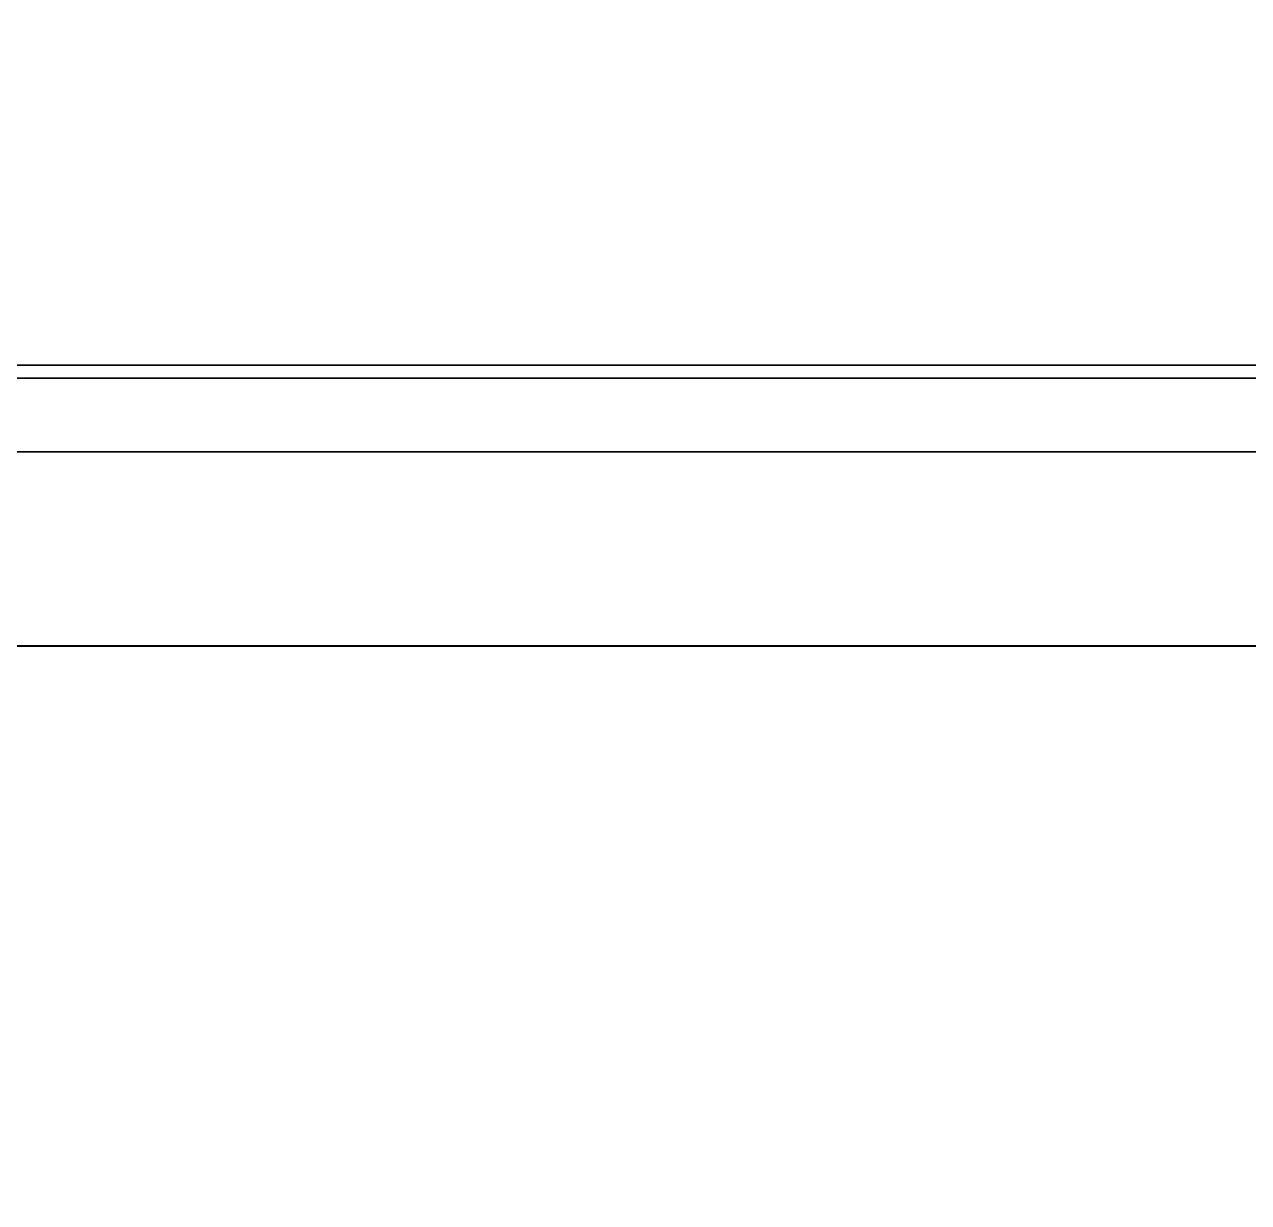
# Model space of a CAD drawing. Extents: x -170 to 1783, y -20 to 1205.
# Drawn here: x 29.71 to 36.78, y 802.43 to 809.23 of the extents above; entities that cross this region are included whole.
import ezdxf

# ---------------------------------------------------------------- set-up
doc = ezdxf.new("R2010")
doc.units = 0
doc.header["$LTSCALE"] = 96
doc.header["$MEASUREMENT"] = 0
for name, color, linetype in [('A-FURN-3-WKSF-BRACKET', 7, 'Continuous'), ('A-FURN-3-WKSF-TOP', 7, 'Continuous'), ('A-FURN-P-WKSF-SUPPORT', 7, 'Continuous'), ('MAIN_WKSURF', 7, 'Continuous'), ('MAIN_WRKSFC-SUPP', 7, 'Continuous')]:
    doc.layers.add(name, color=color, linetype=linetype)

# ---------------------------------------------------------------- blocks, each defined once
blk = doc.blocks.new('EC-WYC-46-2424-T')
at = {"layer": 'A-FURN-3-WKSF-TOP', "color": 60, "linetype": 'Continuous'}
for points, invisible_edges in [([(47.882, -28.1146, 27.75), (24.118, -34.22, 27.75), (24.118, -70.632, 27.75), (47.882, -70.632, 27.75)], 5), ([(47.882, -28.1146, 29), (47.882, -70.632, 29), (24.118, -70.632, 29), (24.118, -34.22, 29)], 10)]:
    blk.add_3dface(points, dxfattribs=dict(at, invisible_edges=invisible_edges))
blk = doc.blocks.new('EC-JUS-CANT-R-CH')
at = {"layer": 'A-FURN-3-WKSF-BRACKET', "color": 30, "linetype": 'Continuous'}
for points in [[(-1.6184, -0.665, 28.425), (-1.6184, -15.915, 28.425), (-1.6184, -15.915, 28.5), (-1.6184, -0.665, 28.5)], [(-1.6184, -15.915, 28.425), (-1.6184, -0.665, 28.425), (-0.0734, -0.665, 28.425), (-0.0734, -15.915, 28.425)], [(-1.6184, -0.665, 28.5), (-1.6184, -15.915, 28.5), (0.0016, -15.915, 28.5), (0.0016, -0.665, 28.5)], [(-0.4984, -15.915, 27.912), (-0.4984, -0.665, 19.5), (-0.4984, -0.665, 19.575), (-0.4984, -15.915, 27.987)], [(-0.0734, -0.665, 19.575), (-0.0734, -15.915, 27.987), (-0.4984, -15.915, 27.987), (-0.4984, -0.665, 19.575)], [(-0.0734, -15.915, 27.912), (-0.0734, -0.665, 19.5), (-0.4984, -0.665, 19.5), (-0.4984, -15.915, 27.912)], [(0.0016, -15.915, 27.912), (0.0016, -0.665, 19.5), (-0.0734, -0.665, 19.5), (-0.0734, -15.915, 27.912)], [(0.0016, -0.665, 28.5), (0.0016, -15.915, 28.5), (-0.0734, -15.915, 28.425), (-0.0734, -0.665, 28.425)]]:
    blk.add_3dface(points, dxfattribs=at)
for points, invisible_edges in [([(-0.0734, -15.915, 27.912), (-0.0734, -3.9302, 27), (-0.0734, -2.9017, 27), (-0.0734, -0.665, 28.425)], 13), ([(-0.0734, -0.665, 19.5), (-0.0734, -1.427, 24.6003), (-0.0734, -4.0422, 26.6791), (-0.0734, -15.915, 27.912)], 5), ([(-0.0734, -15.915, 28.425), (-0.0734, -15.915, 27.912), (-0.0734, -0.665, 28.425)], 2), ([(0.0016, -0.665, 19.5), (0.0016, -15.915, 27.912), (0.0016, -4.0422, 26.6791), (0.0016, -1.427, 24.6003)], 10), ([(0.0016, -15.915, 27.912), (0.0016, -0.665, 28.5), (0.0016, -2.9017, 27), (0.0016, -3.9302, 27)], 11), ([(0.0016, -15.915, 28.5), (0.0016, -0.665, 28.5), (0.0016, -15.915, 27.912)], 2), ([(0.0016, -1.427, 24.6003), (0.0016, -4.0422, 26.6791), (-0.0734, -4.0422, 26.6791), (-0.0734, -1.427, 24.6003)], 10), ([(0.0016, -3.9302, 27), (0.0016, -2.9017, 27), (-0.0734, -2.9017, 27), (-0.0734, -3.9302, 27)], 10), ([(-0.0734, -3.9302, 27), (-0.0734, -15.915, 27.912), (-0.0734, -4.0622, 26.9424), (-0.0734, -4.0023, 26.985)], 3), ([(0.0016, -4.0023, 26.985), (0.0016, -3.9302, 27), (-0.0734, -3.9302, 27), (-0.0734, -4.0023, 26.985)], 10), ([(0.0016, -3.9302, 27), (0.0016, -4.0023, 26.985), (0.0016, -4.0622, 26.9424), (0.0016, -15.915, 27.912)], 12), ([(0.0016, -4.0622, 26.9424), (0.0016, -4.0023, 26.985), (-0.0734, -4.0023, 26.985), (-0.0734, -4.0622, 26.9424)], 10), ([(-0.0734, -4.1097, 26.8064), (-0.0734, -15.915, 27.912), (-0.0734, -4.0422, 26.6791), (-0.0734, -4.0893, 26.7357)], 3), ([(0.0016, -4.0422, 26.6791), (0.0016, -4.0893, 26.7357), (-0.0734, -4.0893, 26.7357), (-0.0734, -4.0422, 26.6791)], 10), ([(-0.0734, -4.0622, 26.9424), (-0.0734, -15.915, 27.912), (-0.0734, -4.1097, 26.8064), (-0.0734, -4.1002, 26.8793)], 3), ([(0.0016, -4.1002, 26.8793), (0.0016, -4.0622, 26.9424), (-0.0734, -4.0622, 26.9424), (-0.0734, -4.1002, 26.8793)], 10), ([(0.0016, -4.0893, 26.7357), (0.0016, -4.1097, 26.8064), (-0.0734, -4.1097, 26.8064), (-0.0734, -4.0893, 26.7357)], 10), ([(0.0016, -4.1097, 26.8064), (0.0016, -4.0893, 26.7357), (0.0016, -4.0422, 26.6791), (0.0016, -15.915, 27.912)], 12), ([(0.0016, -4.0622, 26.9424), (0.0016, -4.1002, 26.8793), (0.0016, -4.1097, 26.8064), (0.0016, -15.915, 27.912)], 12), ([(0.0016, -4.1097, 26.8064), (0.0016, -4.1002, 26.8793), (-0.0734, -4.1002, 26.8793), (-0.0734, -4.1097, 26.8064)], 10)]:
    blk.add_3dface(points, dxfattribs=dict(at, invisible_edges=invisible_edges))
at = {"layer": 'A-FURN-P-WKSF-SUPPORT', "color": 212, "linetype": 'Continuous'}
for p, q in [((0, -15.915), (0, 0)), ((-1.62, -0.665), (-1.62, -15.915))]:
    blk.add_line(p, q, dxfattribs=at)

msp = doc.modelspace()

# ---------------------------------------------------------------- block references
at = {"layer": 'MAIN_WKSURF', "color": 47, "linetype": 'Continuous', "rotation": 180}
msp.add_blockref('EC-WYC-46-2424-T', (73.91551, 759.26241), dxfattribs=at)
at = {"layer": 'MAIN_WRKSFC-SUPP', "color": 47, "linetype": 'Continuous', "rotation": 90}
msp.add_blockref('EC-JUS-CANT-R-CH', (25.91551, 807.26241), dxfattribs=at)

doc.saveas('drawing.dxf')
